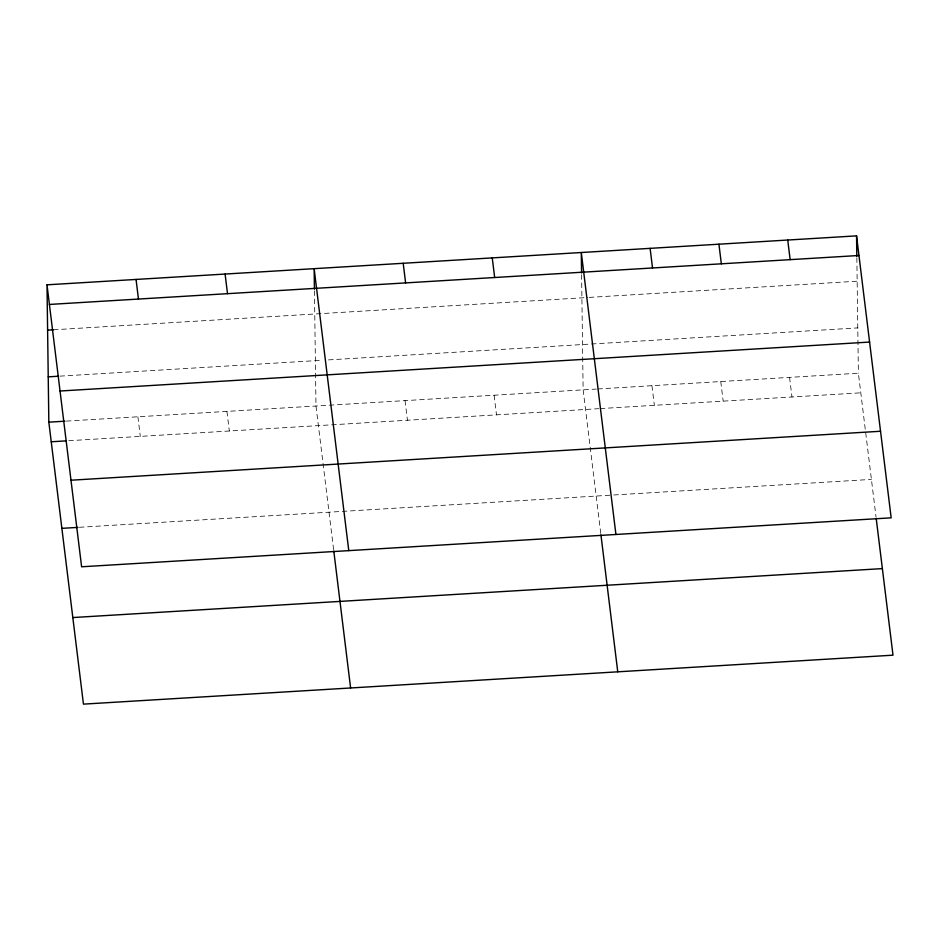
<?xml version="1.0" encoding="UTF-8"?>
<svg xmlns="http://www.w3.org/2000/svg" width="940" height="940" viewBox="0 0 940 940"><rect width="100%" height="100%" fill="white"/><g stroke="black" fill="none" stroke-linecap="round" stroke-linejoin="round"><path stroke-width="0.7" stroke-dasharray="4.7 3.53" d="M53.439 329.799L587.759 297.487M589.227 297.392L857.151 281.201M59.901 376.141L322.679 360.243M328.518 359.891L857.774 327.896M66.352 421.108L596.312 389.054M597.769 388.972L858.385 373.215L876.01 516.812M68.761 440.719L598.721 408.677M600.178 408.583L860.793 392.826M79.383 527.293L612.281 495.075M613.738 494.981L871.415 479.4M789.565 377.375L791.974 396.986M720.757 381.534L723.166 401.145M651.949 385.694L654.357 405.305M600.766 533.45L583.129 389.853L581.59 274.445M494.088 395.247L496.496 414.857M405.034 400.628L407.443 420.239M333.618 549.606L315.981 406.01L314.442 290.601M226.928 411.391L229.337 431.014M137.886 416.784L140.295 436.395M856.845 257.807L858.385 373.215"/><path stroke-width="1.41" d="M47 284.82L856.552 235.87L891.167 517.834L81.615 566.785L47 284.82L48.833 422.166L83.448 704.13L893 655.18L876.186 518.245M49.409 304.443L858.96 255.492M47.599 330.152L53.439 329.799M48.222 376.846L58.445 376.223M60.043 391.017L869.582 342.066M48.833 422.166L64.895 421.19M51.242 441.777L65.835 440.895M70.994 480.211L880.533 431.26M61.875 528.351L77.926 527.387M72.826 617.557L882.366 568.606M787.732 240.041L790.141 259.651M718.924 244.2L721.332 263.811M650.116 248.36L652.525 267.971M615.923 534.484L581.296 252.519L581.578 272.988M600.942 534.895L617.756 671.818M492.255 257.901L494.663 277.512M403.201 263.282L405.61 282.905M348.775 550.629L314.148 268.675L314.418 289.144M333.794 551.04L350.608 687.974M225.095 274.057L227.504 293.668M136.053 279.438L138.462 299.049M856.552 235.87L856.822 256.338"/></g></svg>
